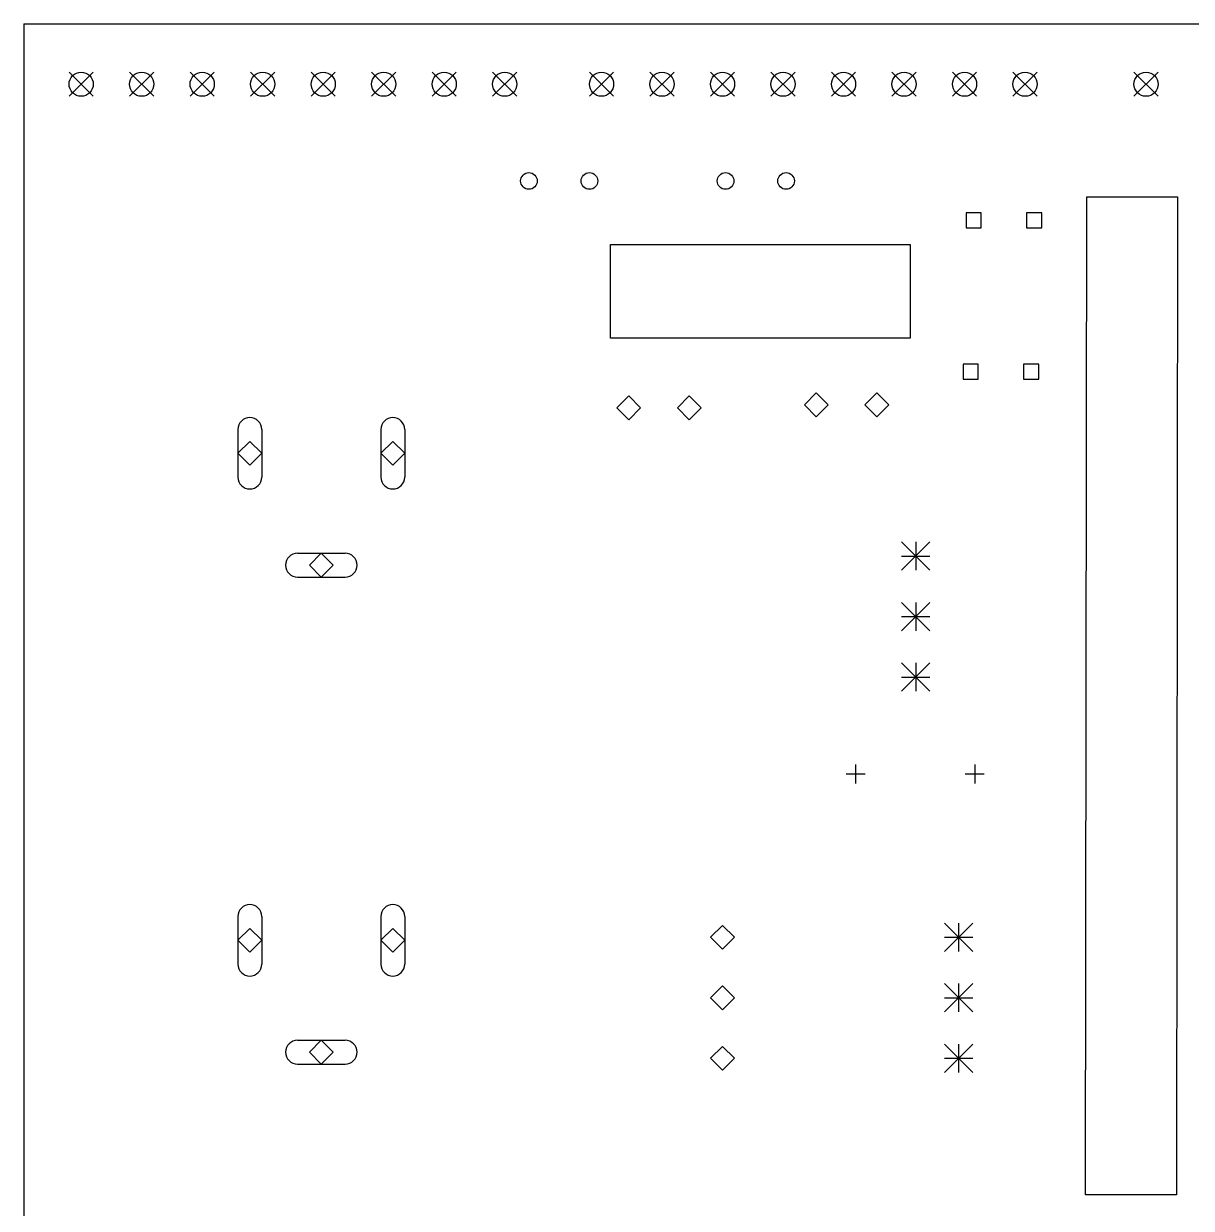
# Model space of a CAD drawing. Extents: x 123.4 to 222.8, y -148.3 to -68.3.
# Drawn here: x 124.84 to 173.86, y -118.06 to -68.33 of the extents above; entities that cross this region are included whole.
import ezdxf

# ---------------------------------------------------------------- set-up
doc = ezdxf.new("R2010")
doc.units = 0
doc.layers.add('BLACK', color=7, linetype='CONTINUOUS')

msp = doc.modelspace()

# ---------------------------------------------------------------- linework, layer by layer
at = {"layer": 'BLACK', "linetype": 'CONTINUOUS'}
for p, q in [((124.841, -68.326), (222.758, -68.326)), ((124.841, -68.326), (124.841, -121.666)), ((126.746, -70.358), (127.762, -71.374)), ((127.762, -70.358), (126.746, -71.374)), ((129.286, -70.358), (130.302, -71.374)), ((130.302, -70.358), (129.286, -71.374)), ((131.826, -70.358), (132.842, -71.374)), ((132.842, -70.358), (131.826, -71.374)), ((134.366, -70.358), (135.382, -71.374)), ((135.382, -70.358), (134.366, -71.374)), ((136.906, -70.358), (137.922, -71.374)), ((137.922, -70.358), (136.906, -71.374)), ((139.446, -70.358), (140.462, -71.374)), ((140.462, -70.358), (139.446, -71.374)), ((141.986, -70.358), (143.002, -71.374)), ((143.002, -70.358), (141.986, -71.374)), ((144.526, -70.358), (145.542, -71.374)), ((145.542, -70.358), (144.526, -71.374)), ((148.59, -70.358), (149.606, -71.374)), ((149.606, -70.358), (148.59, -71.374)), ((151.13, -70.358), (152.146, -71.374)), ((152.146, -70.358), (151.13, -71.374)), ((153.67, -70.358), (154.686, -71.374)), ((154.686, -70.358), (153.67, -71.374)), ((156.21, -70.358), (157.226, -71.374)), ((157.226, -70.358), (156.21, -71.374)), ((158.75, -70.358), (159.766, -71.374)), ((159.766, -70.358), (158.75, -71.374)), ((161.29, -70.358), (162.306, -71.374)), ((162.306, -70.358), (161.29, -71.374)), ((163.83, -70.358), (164.846, -71.374)), ((164.846, -70.358), (163.83, -71.374)), ((166.37, -70.358), (167.386, -71.374)), ((167.386, -70.358), (166.37, -71.374)), ((171.45, -70.358), (172.466, -71.374)), ((172.466, -70.358), (171.45, -71.374)), ((169.418, -117.5), (169.469, -75.59)), ((169.469, -75.59), (173.279, -75.59)), ((173.279, -75.59), (173.228, -117.5)), ((165.037, -76.263), (164.401, -76.263)), ((164.401, -76.263), (164.401, -76.899)), ((165.037, -76.899), (165.037, -76.263)), ((167.577, -76.263), (166.941, -76.263)), ((166.941, -76.263), (166.941, -76.899)), ((167.577, -76.899), (167.577, -76.263)), ((164.401, -76.899), (165.037, -76.899)), ((166.941, -76.899), (167.577, -76.899)), ((149.479, -77.597), (149.606, -77.597)), ((149.479, -81.534), (149.479, -77.597)), ((149.606, -77.597), (162.052, -77.597)), ((162.052, -77.597), (162.052, -81.534)), ((162.052, -81.534), (149.479, -81.534)), ((164.91, -82.613), (164.274, -82.613)), ((164.274, -82.613), (164.274, -83.249)), ((164.91, -83.249), (164.91, -82.613)), ((167.45, -82.613), (166.814, -82.613)), ((166.814, -82.613), (166.814, -83.249)), ((167.45, -83.249), (167.45, -82.613)), ((164.274, -83.249), (164.91, -83.249)), ((166.814, -83.249), (167.45, -83.249)), ((150.241, -83.955), (149.741, -84.455)), ((150.741, -84.455), (150.241, -83.955)), ((152.781, -83.955), (152.281, -84.455)), ((153.281, -84.455), (152.781, -83.955)), ((158.115, -83.828), (157.615, -84.328)), ((158.615, -84.328), (158.115, -83.828)), ((160.655, -83.828), (160.155, -84.328)), ((161.155, -84.328), (160.655, -83.828)), ((149.741, -84.455), (150.241, -84.955)), ((150.241, -84.955), (150.741, -84.455)), ((152.281, -84.455), (152.781, -84.955)), ((152.781, -84.955), (153.281, -84.455)), ((157.615, -84.328), (158.115, -84.828)), ((158.115, -84.828), (158.615, -84.328)), ((160.155, -84.328), (160.655, -84.828)), ((160.655, -84.828), (161.155, -84.328)), ((133.835, -85.36), (133.835, -87.36)), ((134.835, -85.36), (134.835, -87.36)), ((139.835, -85.36), (139.835, -87.36)), ((140.835, -85.36), (140.835, -87.36)), ((134.335, -85.86), (133.835, -86.36)), ((134.835, -86.36), (134.335, -85.86)), ((140.335, -85.86), (139.835, -86.36)), ((140.835, -86.36), (140.335, -85.86)), ((133.835, -86.36), (134.335, -86.86)), ((134.335, -86.86), (134.835, -86.36)), ((139.835, -86.36), (140.335, -86.86)), ((140.335, -86.86), (140.835, -86.36)), ((161.691, -90.083), (162.881, -91.273)), ((162.881, -90.083), (161.691, -91.273)), ((162.286, -90.083), (162.286, -91.273)), ((136.335, -90.56), (138.335, -90.56)), ((137.335, -90.56), (136.835, -91.06)), ((137.835, -91.06), (137.335, -90.56)), ((161.691, -90.678), (162.881, -90.678)), ((136.835, -91.06), (137.335, -91.56)), ((137.335, -91.56), (137.835, -91.06)), ((136.335, -91.56), (138.335, -91.56)), ((161.691, -92.623), (162.881, -93.813)), ((162.881, -92.623), (161.691, -93.813)), ((162.286, -92.623), (162.286, -93.813)), ((161.691, -93.218), (162.881, -93.218)), ((161.691, -95.163), (162.881, -96.353)), ((162.881, -95.163), (161.691, -96.353)), ((162.286, -95.163), (162.286, -96.353)), ((161.691, -95.758), (162.881, -95.758)), ((159.766, -99.422), (159.766, -100.222)), ((164.766, -99.422), (164.766, -100.222)), ((159.366, -99.822), (160.166, -99.822)), ((164.366, -99.822), (165.166, -99.822)), ((133.835, -105.807), (133.835, -107.807)), ((134.835, -105.807), (134.835, -107.807)), ((139.835, -105.807), (139.835, -107.807)), ((140.835, -105.807), (140.835, -107.807)), ((134.335, -106.307), (133.835, -106.807)), ((134.835, -106.807), (134.335, -106.307)), ((140.335, -106.307), (139.835, -106.807)), ((140.835, -106.807), (140.335, -106.307)), ((154.178, -106.18), (153.678, -106.68)), ((154.678, -106.68), (154.178, -106.18)), ((163.489, -106.085), (164.679, -107.275)), ((164.679, -106.085), (163.489, -107.275)), ((164.084, -106.085), (164.084, -107.275)), ((133.835, -106.807), (134.335, -107.307)), ((134.335, -107.307), (134.835, -106.807)), ((139.835, -106.807), (140.335, -107.307)), ((140.335, -107.307), (140.835, -106.807)), ((153.678, -106.68), (154.178, -107.18)), ((154.178, -107.18), (154.678, -106.68)), ((163.489, -106.68), (164.679, -106.68)), ((154.178, -108.72), (153.678, -109.22)), ((154.678, -109.22), (154.178, -108.72)), ((163.489, -108.625), (164.679, -109.815)), ((164.679, -108.625), (163.489, -109.815)), ((164.084, -108.625), (164.084, -109.815)), ((153.678, -109.22), (154.178, -109.72)), ((154.178, -109.72), (154.678, -109.22)), ((163.489, -109.22), (164.679, -109.22)), ((136.335, -111.007), (138.335, -111.007)), ((137.335, -111.007), (136.835, -111.507)), ((137.835, -111.507), (137.335, -111.007)), ((154.178, -111.26), (153.678, -111.76)), ((154.678, -111.76), (154.178, -111.26)), ((163.489, -111.165), (164.679, -112.355)), ((164.679, -111.165), (163.489, -112.355)), ((164.084, -111.165), (164.084, -112.355)), ((136.835, -111.507), (137.335, -112.007)), ((137.335, -112.007), (137.835, -111.507)), ((153.678, -111.76), (154.178, -112.26)), ((154.178, -112.26), (154.678, -111.76)), ((163.489, -111.76), (164.679, -111.76)), ((136.335, -112.007), (138.335, -112.007)), ((173.228, -117.5), (169.418, -117.5))]:
    msp.add_line(p, q, dxfattribs=at)
at = {"layer": 'BLACK'}
for centre, radius in [((127.254, -70.866), 0.508), ((129.794, -70.866), 0.508), ((132.334, -70.866), 0.508), ((134.874, -70.866), 0.508), ((137.414, -70.866), 0.508), ((139.954, -70.866), 0.508), ((142.494, -70.866), 0.508), ((145.034, -70.866), 0.508), ((149.098, -70.866), 0.508), ((151.638, -70.866), 0.508), ((154.178, -70.866), 0.508), ((156.718, -70.866), 0.508), ((159.258, -70.866), 0.508), ((161.798, -70.866), 0.508), ((164.338, -70.866), 0.508), ((166.878, -70.866), 0.508), ((171.958, -70.866), 0.508), ((146.05, -74.93), 0.35), ((148.59, -74.93), 0.35), ((154.305, -74.93), 0.35), ((156.845, -74.93), 0.35)]:
    msp.add_circle(centre, radius, dxfattribs=at)
for centre, start, end in [((134.335, -85.36), 0, 180), ((140.335, -85.36), 0, 180), ((134.335, -87.36), 180, 360), ((140.335, -87.36), 180, 360), ((136.335, -91.06), 90, 270), ((138.335, -91.06), 270, 450), ((134.335, -105.807), 0, 180), ((140.335, -105.807), 0, 180), ((134.335, -107.807), 180, 360), ((140.335, -107.807), 180, 360), ((136.335, -111.507), 90, 270), ((138.335, -111.507), 270, 450)]:
    msp.add_arc(centre, 0.5, start, end, dxfattribs=at)

doc.saveas('drawing.dxf')
